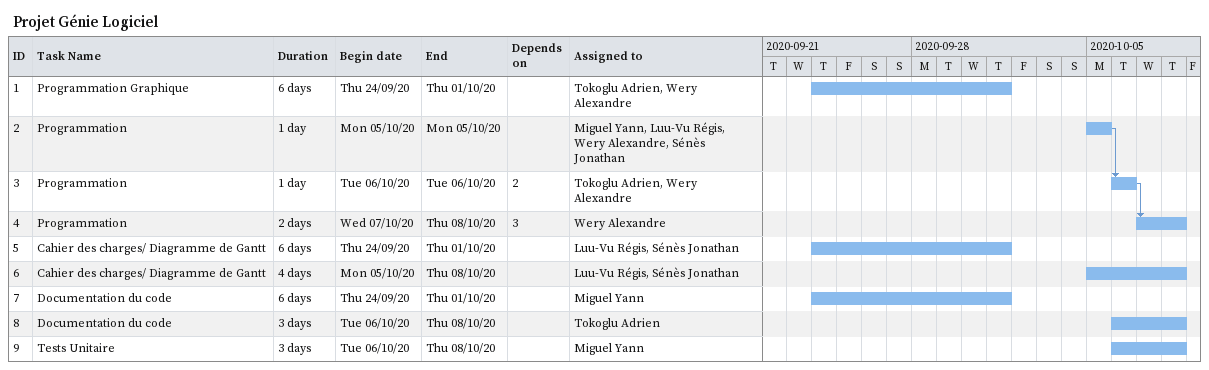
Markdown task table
Projet Génie Logiciel

| ID | Task | Duration | Start | Finish | Predecessors | Resources |
|---|---|---|---|---|---|---|
| 1 | Programmation Graphique | 6d | 2020-09-24 | 2020-10-01 |  | Tokoglu Adrien, Wery Alexandre |
| 2 | Programmation | 1d | 2020-10-05 | 2020-10-05 |  | Miguel Yann, Luu-Vu Régis, Wery Alexandre, Sénès Jonathan |
| 3 | Programmation | 1d | 2020-10-06 | 2020-10-06 | 2 | Tokoglu Adrien, Wery Alexandre |
| 4 | Programmation | 2d | 2020-10-07 | 2020-10-08 | 3 | Wery Alexandre |
| 5 | Cahier des charges/ Diagramme de Gantt | 6d | 2020-09-24 | 2020-10-01 |  | Luu-Vu Régis, Sénès Jonathan |
| 6 | Cahier des charges/ Diagramme de Gantt | 4d | 2020-10-05 | 2020-10-08 |  | Luu-Vu Régis, Sénès Jonathan |
| 7 | Documentation du code | 6d | 2020-09-24 | 2020-10-01 |  | Miguel Yann |
| 8 | Documentation du code | 3d | 2020-10-06 | 2020-10-08 |  | Tokoglu Adrien |
| 9 | Tests Unitaire | 3d | 2020-10-06 | 2020-10-08 |  | Miguel Yann |
